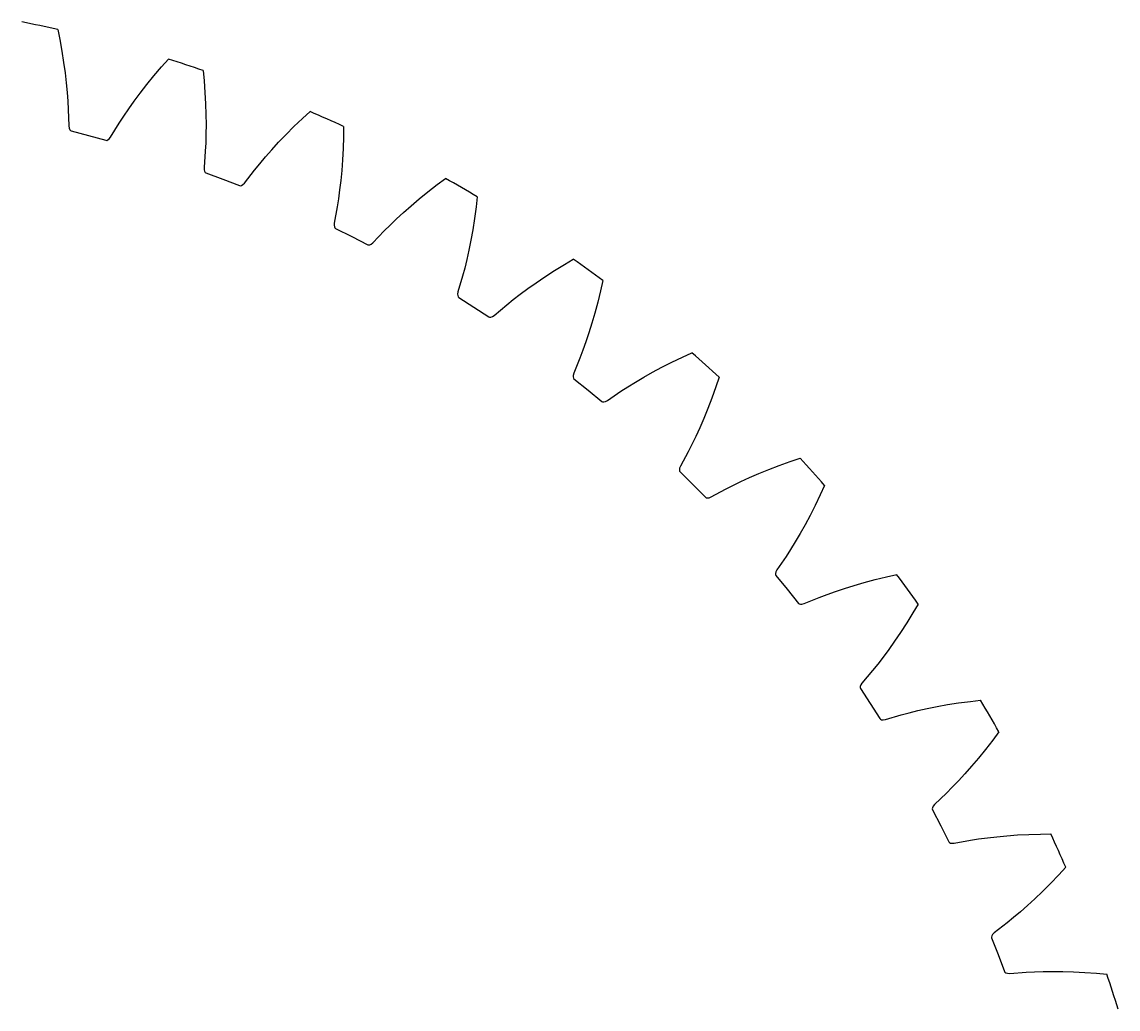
# Model space of a CAD drawing. Extents: x -31 to 42.8, y -31 to 31.
# Drawn here: x 6.06 to 29.6, y 9.21 to 30.4 of the extents above; entities that cross this region are included whole.
import ezdxf

# ---------------------------------------------------------------- set-up
doc = ezdxf.new("R2010")
doc.units = 0

msp = doc.modelspace()

# ---------------------------------------------------------------- linework, layer by layer
at = {"layer": 'layer1'}
for p, q in [((6.829, 30.238), (6.873, 30.022)), ((6.873, 30.022), (6.918, 29.772)), ((6.918, 29.772), (6.956, 29.534)), ((6.956, 29.534), (6.987, 29.308)), ((8.895, 29.243), (9.059, 29.436)), ((9.059, 29.436), (9.205, 29.602)), ((6.987, 29.308), (7.012, 29.093)), ((8.743, 29.055), (8.895, 29.243)), ((9.952, 29.359), (9.973, 29.139)), ((7.012, 29.093), (7.032, 28.888)), ((8.603, 28.875), (8.743, 29.055)), ((9.973, 29.139), (9.992, 28.886)), ((7.032, 28.888), (7.046, 28.698)), ((8.474, 28.701), (8.603, 28.875)), ((9.992, 28.886), (10.005, 28.645)), ((7.046, 28.698), (7.055, 28.519)), ((7.055, 28.519), (7.065, 28.168)), ((8.247, 28.376), (8.355, 28.534)), ((8.355, 28.534), (8.474, 28.701)), ((10.005, 28.645), (10.012, 28.417)), ((8.149, 28.226), (8.247, 28.376)), ((10.012, 28.417), (10.015, 28.2)), ((11.903, 28.153), (12.086, 28.328)), ((12.086, 28.328), (12.249, 28.477)), ((7.065, 28.168), (7.073, 28.122)), ((7.073, 28.122), (7.086, 28.088)), ((7.086, 28.088), (7.103, 28.068)), ((7.103, 28.068), (7.119, 28.061)), ((7.119, 28.061), (7.493, 27.964)), ((7.965, 27.927), (8.149, 28.226)), ((10.015, 28.2), (10.013, 27.995)), ((11.732, 27.982), (11.903, 28.153)), ((12.967, 28.158), (12.964, 27.937)), ((7.493, 27.964), (7.866, 27.861)), ((7.866, 27.861), (7.882, 27.859)), ((7.882, 27.859), (7.907, 27.868)), ((7.907, 27.868), (7.935, 27.891)), ((7.935, 27.891), (7.965, 27.927)), ((10.007, 27.804), (9.998, 27.625)), ((10.013, 27.995), (10.007, 27.804)), ((11.427, 27.658), (11.574, 27.817)), ((11.574, 27.817), (11.732, 27.982)), ((12.964, 27.937), (12.957, 27.684)), ((9.998, 27.625), (9.971, 27.275)), ((11.291, 27.504), (11.427, 27.658)), ((12.957, 27.684), (12.944, 27.442)), ((11.055, 27.219), (11.168, 27.358)), ((11.168, 27.358), (11.291, 27.504)), ((12.944, 27.442), (12.928, 27.215)), ((9.971, 27.275), (9.974, 27.228)), ((9.974, 27.228), (9.983, 27.194)), ((9.983, 27.194), (9.998, 27.172)), ((9.998, 27.172), (10.013, 27.163)), ((10.013, 27.163), (10.375, 27.027)), ((10.841, 26.941), (11.055, 27.219)), ((12.928, 27.215), (12.907, 26.999)), ((10.375, 27.027), (10.735, 26.886)), ((10.735, 26.886), (10.751, 26.883)), ((10.751, 26.883), (10.777, 26.889)), ((10.777, 26.889), (10.807, 26.908)), ((10.807, 26.908), (10.841, 26.941)), ((12.907, 26.999), (12.884, 26.795)), ((14.781, 26.754), (14.981, 26.909)), ((14.981, 26.909), (15.159, 27.041)), ((12.858, 26.606), (12.831, 26.429)), ((12.884, 26.795), (12.858, 26.606)), ((14.418, 26.455), (14.593, 26.602)), ((14.593, 26.602), (14.781, 26.754)), ((15.839, 26.648), (15.813, 26.429)), ((12.831, 26.429), (12.767, 26.083)), ((14.256, 26.312), (14.418, 26.455)), ((15.813, 26.429), (15.779, 26.178)), ((13.967, 26.041), (14.105, 26.173)), ((14.105, 26.173), (14.256, 26.312)), ((15.779, 26.178), (15.742, 25.939)), ((12.767, 26.083), (12.766, 26.036)), ((12.766, 26.036), (12.771, 26.001)), ((12.771, 26.001), (12.784, 25.978)), ((12.784, 25.978), (12.797, 25.968)), ((12.797, 25.968), (13.143, 25.795)), ((13.597, 25.66), (13.84, 25.915)), ((13.84, 25.915), (13.967, 26.041)), ((15.742, 25.939), (15.702, 25.714)), ((13.143, 25.795), (13.486, 25.617)), ((13.561, 25.631), (13.597, 25.66)), ((15.702, 25.714), (15.659, 25.502)), ((13.486, 25.617), (13.502, 25.612)), ((13.502, 25.612), (13.529, 25.615)), ((13.529, 25.615), (13.561, 25.631)), ((15.659, 25.502), (15.614, 25.302)), ((15.614, 25.302), (15.569, 25.116)), ((17.496, 25.062), (17.712, 25.196)), ((17.712, 25.196), (17.902, 25.308)), ((15.569, 25.116), (15.523, 24.943)), ((17.293, 24.931), (17.496, 25.062)), ((15.523, 24.943), (15.424, 24.606)), ((16.928, 24.678), (17.105, 24.803)), ((17.105, 24.803), (17.293, 24.931)), ((18.538, 24.847), (18.489, 24.631)), ((15.424, 24.606), (15.417, 24.559)), ((15.417, 24.559), (15.419, 24.524)), ((15.419, 24.524), (15.429, 24.499)), ((15.429, 24.499), (15.442, 24.488)), ((15.442, 24.488), (15.767, 24.28)), ((16.612, 24.439), (16.763, 24.556)), ((16.763, 24.556), (16.928, 24.678)), ((18.489, 24.631), (18.429, 24.385)), ((15.767, 24.28), (16.09, 24.067)), ((16.205, 24.098), (16.473, 24.326)), ((16.473, 24.326), (16.612, 24.439)), ((18.429, 24.385), (18.367, 24.151)), ((16.09, 24.067), (16.105, 24.06)), ((16.105, 24.06), (16.132, 24.061)), ((16.132, 24.061), (16.165, 24.074)), ((16.165, 24.074), (16.205, 24.098)), ((18.367, 24.151), (18.303, 23.932)), ((18.303, 23.932), (18.239, 23.725)), ((18.239, 23.725), (18.174, 23.531)), ((18.109, 23.351), (18.045, 23.184)), ((18.174, 23.531), (18.109, 23.351)), ((18.045, 23.184), (17.911, 22.859)), ((19.805, 22.987), (20.02, 23.096)), ((20.02, 23.096), (20.248, 23.206)), ((20.248, 23.206), (20.449, 23.298)), ((17.911, 22.859), (17.9, 22.813)), ((19.415, 22.773), (19.604, 22.879)), ((19.604, 22.879), (19.805, 22.987)), ((17.9, 22.813), (17.898, 22.778)), ((17.898, 22.778), (17.905, 22.752)), ((17.905, 22.752), (17.917, 22.74)), ((17.917, 22.74), (18.219, 22.498)), ((19.076, 22.568), (19.238, 22.669)), ((19.238, 22.669), (19.415, 22.773)), ((21.033, 22.773), (20.963, 22.563)), ((18.219, 22.498), (18.518, 22.253)), ((18.635, 22.272), (18.925, 22.471)), ((18.925, 22.471), (19.076, 22.568)), ((20.963, 22.563), (20.877, 22.325)), ((18.518, 22.253), (18.532, 22.245)), ((18.532, 22.245), (18.559, 22.243)), ((18.559, 22.243), (18.593, 22.252)), ((18.593, 22.252), (18.635, 22.272)), ((20.877, 22.325), (20.791, 22.099)), ((20.791, 22.099), (20.705, 21.888)), ((20.619, 21.689), (20.534, 21.502)), ((20.705, 21.888), (20.619, 21.689)), ((20.534, 21.502), (20.451, 21.33)), ((20.451, 21.33), (20.369, 21.17)), ((20.369, 21.17), (20.203, 20.861)), ((22.325, 20.877), (22.563, 20.963)), ((22.563, 20.963), (22.773, 21.033)), ((20.186, 20.817), (20.181, 20.782)), ((20.181, 20.782), (20.186, 20.756)), ((20.203, 20.861), (20.186, 20.817)), ((20.186, 20.756), (20.196, 20.742)), ((20.196, 20.742), (20.471, 20.471)), ((21.888, 20.705), (22.099, 20.791)), ((22.099, 20.791), (22.325, 20.877)), ((21.33, 20.451), (21.502, 20.534)), ((21.502, 20.534), (21.689, 20.619)), ((21.689, 20.619), (21.888, 20.705)), ((20.471, 20.471), (20.742, 20.196)), ((20.861, 20.203), (21.17, 20.369)), ((21.17, 20.369), (21.33, 20.451)), ((23.206, 20.248), (23.096, 20.02)), ((23.298, 20.449), (23.206, 20.248)), ((20.742, 20.196), (20.756, 20.186)), ((20.756, 20.186), (20.782, 20.181)), ((20.782, 20.181), (20.817, 20.186)), ((20.817, 20.186), (20.861, 20.203)), ((23.096, 20.02), (22.987, 19.805)), ((22.987, 19.805), (22.879, 19.604)), ((22.879, 19.604), (22.773, 19.415)), ((22.773, 19.415), (22.669, 19.238)), ((22.568, 19.076), (22.471, 18.925)), ((22.669, 19.238), (22.568, 19.076)), ((22.471, 18.925), (22.272, 18.635)), ((22.272, 18.635), (22.252, 18.593)), ((22.252, 18.593), (22.243, 18.559)), ((22.243, 18.559), (22.245, 18.532)), ((22.245, 18.532), (22.253, 18.518)), ((22.253, 18.518), (22.498, 18.219)), ((23.932, 18.303), (24.151, 18.367)), ((24.151, 18.367), (24.385, 18.429)), ((24.385, 18.429), (24.631, 18.489)), ((24.631, 18.489), (24.847, 18.538)), ((22.498, 18.219), (22.74, 17.917)), ((23.351, 18.109), (23.531, 18.174)), ((23.531, 18.174), (23.725, 18.239)), ((23.725, 18.239), (23.932, 18.303)), ((22.74, 17.917), (22.752, 17.905)), ((22.752, 17.905), (22.778, 17.898)), ((22.778, 17.898), (22.813, 17.9)), ((22.813, 17.9), (22.859, 17.911)), ((22.859, 17.911), (23.184, 18.045)), ((23.184, 18.045), (23.351, 18.109)), ((25.308, 17.902), (25.196, 17.712)), ((25.196, 17.712), (25.062, 17.496)), ((25.062, 17.496), (24.931, 17.293)), ((24.931, 17.293), (24.803, 17.105)), ((24.803, 17.105), (24.678, 16.928)), ((24.556, 16.763), (24.439, 16.612)), ((24.678, 16.928), (24.556, 16.763)), ((24.439, 16.612), (24.326, 16.473)), ((24.326, 16.473), (24.098, 16.205)), ((24.061, 16.132), (24.06, 16.105)), ((24.06, 16.105), (24.067, 16.09)), ((24.074, 16.165), (24.061, 16.132)), ((24.067, 16.09), (24.28, 15.767)), ((24.098, 16.205), (24.074, 16.165)), ((25.939, 15.742), (26.178, 15.779)), ((26.178, 15.779), (26.429, 15.813)), ((26.429, 15.813), (26.648, 15.839)), ((24.28, 15.767), (24.488, 15.442)), ((24.943, 15.523), (25.116, 15.569)), ((25.116, 15.569), (25.302, 15.614)), ((25.302, 15.614), (25.502, 15.659)), ((25.502, 15.659), (25.714, 15.702)), ((25.714, 15.702), (25.939, 15.742)), ((24.488, 15.442), (24.499, 15.429)), ((24.499, 15.429), (24.524, 15.419)), ((24.524, 15.419), (24.559, 15.417)), ((24.559, 15.417), (24.606, 15.424)), ((24.606, 15.424), (24.943, 15.523)), ((27.041, 15.159), (26.909, 14.981)), ((26.909, 14.981), (26.754, 14.781)), ((26.754, 14.781), (26.602, 14.593)), ((26.455, 14.418), (26.312, 14.256)), ((26.602, 14.593), (26.455, 14.418)), ((26.312, 14.256), (26.173, 14.105)), ((26.041, 13.967), (25.915, 13.84)), ((26.173, 14.105), (26.041, 13.967)), ((25.915, 13.84), (25.66, 13.597)), ((25.615, 13.529), (25.612, 13.502)), ((25.612, 13.502), (25.617, 13.486)), ((25.631, 13.561), (25.615, 13.529)), ((25.617, 13.486), (25.795, 13.143)), ((25.66, 13.597), (25.631, 13.561)), ((25.795, 13.143), (25.968, 12.797)), ((27.442, 12.944), (27.684, 12.957)), ((27.684, 12.957), (27.937, 12.964)), ((27.937, 12.964), (28.158, 12.967)), ((25.968, 12.797), (25.978, 12.784)), ((25.978, 12.784), (26.001, 12.771)), ((26.001, 12.771), (26.036, 12.766)), ((26.036, 12.766), (26.083, 12.767)), ((26.083, 12.767), (26.429, 12.831)), ((26.429, 12.831), (26.606, 12.858)), ((26.606, 12.858), (26.795, 12.884)), ((26.795, 12.884), (26.999, 12.907)), ((26.999, 12.907), (27.215, 12.928)), ((27.215, 12.928), (27.442, 12.944)), ((28.477, 12.249), (28.328, 12.086)), ((28.328, 12.086), (28.153, 11.903)), ((28.153, 11.903), (27.982, 11.732)), ((27.817, 11.574), (27.658, 11.427)), ((27.982, 11.732), (27.817, 11.574)), ((27.658, 11.427), (27.504, 11.291)), ((27.358, 11.168), (27.219, 11.055)), ((27.504, 11.291), (27.358, 11.168)), ((26.941, 10.841), (26.908, 10.807)), ((27.219, 11.055), (26.941, 10.841)), ((26.889, 10.777), (26.883, 10.751)), ((26.883, 10.751), (26.886, 10.735)), ((26.886, 10.735), (27.027, 10.375)), ((26.908, 10.807), (26.889, 10.777)), ((27.027, 10.375), (27.163, 10.013)), ((27.163, 10.013), (27.172, 9.998)), ((27.172, 9.998), (27.194, 9.983)), ((27.194, 9.983), (27.228, 9.974)), ((27.228, 9.974), (27.275, 9.971)), ((27.275, 9.971), (27.625, 9.998)), ((27.625, 9.998), (27.804, 10.007)), ((27.804, 10.007), (27.995, 10.013)), ((27.995, 10.013), (28.2, 10.015)), ((28.2, 10.015), (28.417, 10.012)), ((28.417, 10.012), (28.645, 10.005)), ((28.645, 10.005), (28.886, 9.992)), ((28.886, 9.992), (29.139, 9.973)), ((29.139, 9.973), (29.359, 9.952))]:
    msp.add_line(p, q, dxfattribs=at)
for start, end in [(77.274, 78.726), (71.274, 72.726), (65.274, 66.726), (59.274, 60.726), (53.274, 54.726), (47.274, 48.726), (41.274, 42.726), (35.274, 36.726), (29.274, 30.726), (23.274, 24.726), (17.274, 18.726)]:
    msp.add_arc((0, 0), 31, start, end, dxfattribs=at)
at = {"layer": 'layer3'}
for p, q in [((6.829, 30.238), (6.873, 30.022)), ((6.873, 30.022), (6.918, 29.772)), ((6.918, 29.772), (6.956, 29.534)), ((6.956, 29.534), (6.987, 29.308)), ((8.895, 29.243), (9.059, 29.436)), ((9.059, 29.436), (9.205, 29.602)), ((6.987, 29.308), (7.012, 29.093)), ((8.743, 29.055), (8.895, 29.243)), ((9.952, 29.359), (9.973, 29.139)), ((7.012, 29.093), (7.032, 28.888)), ((8.603, 28.875), (8.743, 29.055)), ((9.973, 29.139), (9.992, 28.886)), ((7.032, 28.888), (7.046, 28.698)), ((8.474, 28.701), (8.603, 28.875)), ((9.992, 28.886), (10.005, 28.645)), ((7.046, 28.698), (7.055, 28.519)), ((7.055, 28.519), (7.065, 28.168)), ((8.247, 28.376), (8.355, 28.534)), ((8.355, 28.534), (8.474, 28.701)), ((10.005, 28.645), (10.012, 28.417)), ((8.149, 28.226), (8.247, 28.376)), ((10.012, 28.417), (10.015, 28.2)), ((11.903, 28.153), (12.086, 28.328)), ((12.086, 28.328), (12.249, 28.477)), ((7.065, 28.168), (7.073, 28.122)), ((7.073, 28.122), (7.086, 28.088)), ((7.086, 28.088), (7.103, 28.068)), ((7.103, 28.068), (7.119, 28.061)), ((7.119, 28.061), (7.493, 27.964)), ((7.965, 27.927), (8.149, 28.226)), ((10.015, 28.2), (10.013, 27.995)), ((11.732, 27.982), (11.903, 28.153)), ((12.967, 28.158), (12.964, 27.937)), ((7.493, 27.964), (7.866, 27.861)), ((7.866, 27.861), (7.882, 27.859)), ((7.882, 27.859), (7.907, 27.868)), ((7.907, 27.868), (7.935, 27.891)), ((7.935, 27.891), (7.965, 27.927)), ((10.007, 27.804), (9.998, 27.625)), ((10.013, 27.995), (10.007, 27.804)), ((11.427, 27.658), (11.574, 27.817)), ((11.574, 27.817), (11.732, 27.982)), ((12.964, 27.937), (12.957, 27.684)), ((9.998, 27.625), (9.971, 27.275)), ((11.291, 27.504), (11.427, 27.658)), ((12.957, 27.684), (12.944, 27.442)), ((11.055, 27.219), (11.168, 27.358)), ((11.168, 27.358), (11.291, 27.504)), ((12.944, 27.442), (12.928, 27.215)), ((9.971, 27.275), (9.974, 27.228)), ((9.974, 27.228), (9.983, 27.194)), ((9.983, 27.194), (9.998, 27.172)), ((9.998, 27.172), (10.013, 27.163)), ((10.013, 27.163), (10.375, 27.027)), ((10.841, 26.941), (11.055, 27.219)), ((12.928, 27.215), (12.907, 26.999)), ((10.375, 27.027), (10.735, 26.886)), ((10.735, 26.886), (10.751, 26.883)), ((10.751, 26.883), (10.777, 26.889)), ((10.777, 26.889), (10.807, 26.908)), ((10.807, 26.908), (10.841, 26.941)), ((12.907, 26.999), (12.884, 26.795)), ((14.781, 26.754), (14.981, 26.909)), ((14.981, 26.909), (15.159, 27.041)), ((12.858, 26.606), (12.831, 26.429)), ((12.884, 26.795), (12.858, 26.606)), ((14.418, 26.455), (14.593, 26.602)), ((14.593, 26.602), (14.781, 26.754)), ((15.839, 26.648), (15.813, 26.429)), ((12.831, 26.429), (12.767, 26.083)), ((14.256, 26.312), (14.418, 26.455)), ((15.813, 26.429), (15.779, 26.178)), ((13.967, 26.041), (14.105, 26.173)), ((14.105, 26.173), (14.256, 26.312)), ((15.779, 26.178), (15.742, 25.939)), ((12.767, 26.083), (12.766, 26.036)), ((12.766, 26.036), (12.771, 26.001)), ((12.771, 26.001), (12.784, 25.978)), ((12.784, 25.978), (12.797, 25.968)), ((12.797, 25.968), (13.143, 25.795)), ((13.597, 25.66), (13.84, 25.915)), ((13.84, 25.915), (13.967, 26.041)), ((15.742, 25.939), (15.702, 25.714)), ((13.143, 25.795), (13.486, 25.617)), ((13.561, 25.631), (13.597, 25.66)), ((15.702, 25.714), (15.659, 25.502)), ((13.486, 25.617), (13.502, 25.612)), ((13.502, 25.612), (13.529, 25.615)), ((13.529, 25.615), (13.561, 25.631)), ((15.659, 25.502), (15.614, 25.302)), ((15.614, 25.302), (15.569, 25.116)), ((17.496, 25.062), (17.712, 25.196)), ((17.712, 25.196), (17.902, 25.308)), ((15.569, 25.116), (15.523, 24.943)), ((17.293, 24.931), (17.496, 25.062)), ((15.523, 24.943), (15.424, 24.606)), ((16.928, 24.678), (17.105, 24.803)), ((17.105, 24.803), (17.293, 24.931)), ((18.538, 24.847), (18.489, 24.631)), ((15.424, 24.606), (15.417, 24.559)), ((15.417, 24.559), (15.419, 24.524)), ((15.419, 24.524), (15.429, 24.499)), ((15.429, 24.499), (15.442, 24.488)), ((15.442, 24.488), (15.767, 24.28)), ((16.612, 24.439), (16.763, 24.556)), ((16.763, 24.556), (16.928, 24.678)), ((18.489, 24.631), (18.429, 24.385)), ((15.767, 24.28), (16.09, 24.067)), ((16.205, 24.098), (16.473, 24.326)), ((16.473, 24.326), (16.612, 24.439)), ((18.429, 24.385), (18.367, 24.151)), ((16.09, 24.067), (16.105, 24.06)), ((16.105, 24.06), (16.132, 24.061)), ((16.132, 24.061), (16.165, 24.074)), ((16.165, 24.074), (16.205, 24.098)), ((18.367, 24.151), (18.303, 23.932)), ((18.303, 23.932), (18.239, 23.725)), ((18.239, 23.725), (18.174, 23.531)), ((18.109, 23.351), (18.045, 23.184)), ((18.174, 23.531), (18.109, 23.351)), ((18.045, 23.184), (17.911, 22.859)), ((19.805, 22.987), (20.02, 23.096)), ((20.02, 23.096), (20.248, 23.206)), ((20.248, 23.206), (20.449, 23.298)), ((17.911, 22.859), (17.9, 22.813)), ((19.415, 22.773), (19.604, 22.879)), ((19.604, 22.879), (19.805, 22.987)), ((17.9, 22.813), (17.898, 22.778)), ((17.898, 22.778), (17.905, 22.752)), ((17.905, 22.752), (17.917, 22.74)), ((17.917, 22.74), (18.219, 22.498)), ((19.076, 22.568), (19.238, 22.669)), ((19.238, 22.669), (19.415, 22.773)), ((21.033, 22.773), (20.963, 22.563)), ((18.219, 22.498), (18.518, 22.253)), ((18.635, 22.272), (18.925, 22.471)), ((18.925, 22.471), (19.076, 22.568)), ((20.963, 22.563), (20.877, 22.325)), ((18.518, 22.253), (18.532, 22.245)), ((18.532, 22.245), (18.559, 22.243)), ((18.559, 22.243), (18.593, 22.252)), ((18.593, 22.252), (18.635, 22.272)), ((20.877, 22.325), (20.791, 22.099)), ((20.791, 22.099), (20.705, 21.888)), ((20.619, 21.689), (20.534, 21.502)), ((20.705, 21.888), (20.619, 21.689)), ((20.534, 21.502), (20.451, 21.33)), ((20.451, 21.33), (20.369, 21.17)), ((20.369, 21.17), (20.203, 20.861)), ((22.325, 20.877), (22.563, 20.963)), ((22.563, 20.963), (22.773, 21.033)), ((20.186, 20.817), (20.181, 20.782)), ((20.181, 20.782), (20.186, 20.756)), ((20.203, 20.861), (20.186, 20.817)), ((20.186, 20.756), (20.196, 20.742)), ((20.196, 20.742), (20.471, 20.471)), ((21.888, 20.705), (22.099, 20.791)), ((22.099, 20.791), (22.325, 20.877)), ((21.33, 20.451), (21.502, 20.534)), ((21.502, 20.534), (21.689, 20.619)), ((21.689, 20.619), (21.888, 20.705)), ((20.471, 20.471), (20.742, 20.196)), ((20.861, 20.203), (21.17, 20.369)), ((21.17, 20.369), (21.33, 20.451)), ((23.206, 20.248), (23.096, 20.02)), ((23.298, 20.449), (23.206, 20.248)), ((20.742, 20.196), (20.756, 20.186)), ((20.756, 20.186), (20.782, 20.181)), ((20.782, 20.181), (20.817, 20.186)), ((20.817, 20.186), (20.861, 20.203)), ((23.096, 20.02), (22.987, 19.805)), ((22.987, 19.805), (22.879, 19.604)), ((22.879, 19.604), (22.773, 19.415)), ((22.773, 19.415), (22.669, 19.238)), ((22.568, 19.076), (22.471, 18.925)), ((22.669, 19.238), (22.568, 19.076)), ((22.471, 18.925), (22.272, 18.635)), ((22.272, 18.635), (22.252, 18.593)), ((22.252, 18.593), (22.243, 18.559)), ((22.243, 18.559), (22.245, 18.532)), ((22.245, 18.532), (22.253, 18.518)), ((22.253, 18.518), (22.498, 18.219)), ((23.932, 18.303), (24.151, 18.367)), ((24.151, 18.367), (24.385, 18.429)), ((24.385, 18.429), (24.631, 18.489)), ((24.631, 18.489), (24.847, 18.538)), ((22.498, 18.219), (22.74, 17.917)), ((23.351, 18.109), (23.531, 18.174)), ((23.531, 18.174), (23.725, 18.239)), ((23.725, 18.239), (23.932, 18.303)), ((22.74, 17.917), (22.752, 17.905)), ((22.752, 17.905), (22.778, 17.898)), ((22.778, 17.898), (22.813, 17.9)), ((22.813, 17.9), (22.859, 17.911)), ((22.859, 17.911), (23.184, 18.045)), ((23.184, 18.045), (23.351, 18.109)), ((25.308, 17.902), (25.196, 17.712)), ((25.196, 17.712), (25.062, 17.496)), ((25.062, 17.496), (24.931, 17.293)), ((24.931, 17.293), (24.803, 17.105)), ((24.803, 17.105), (24.678, 16.928)), ((24.556, 16.763), (24.439, 16.612)), ((24.678, 16.928), (24.556, 16.763)), ((24.439, 16.612), (24.326, 16.473)), ((24.326, 16.473), (24.098, 16.205)), ((24.061, 16.132), (24.06, 16.105)), ((24.06, 16.105), (24.067, 16.09)), ((24.074, 16.165), (24.061, 16.132)), ((24.067, 16.09), (24.28, 15.767)), ((24.098, 16.205), (24.074, 16.165)), ((25.939, 15.742), (26.178, 15.779)), ((26.178, 15.779), (26.429, 15.813)), ((26.429, 15.813), (26.648, 15.839)), ((24.28, 15.767), (24.488, 15.442)), ((24.943, 15.523), (25.116, 15.569)), ((25.116, 15.569), (25.302, 15.614)), ((25.302, 15.614), (25.502, 15.659)), ((25.502, 15.659), (25.714, 15.702)), ((25.714, 15.702), (25.939, 15.742)), ((24.488, 15.442), (24.499, 15.429)), ((24.499, 15.429), (24.524, 15.419)), ((24.524, 15.419), (24.559, 15.417)), ((24.559, 15.417), (24.606, 15.424)), ((24.606, 15.424), (24.943, 15.523)), ((27.041, 15.159), (26.909, 14.981)), ((26.909, 14.981), (26.754, 14.781)), ((26.754, 14.781), (26.602, 14.593)), ((26.455, 14.418), (26.312, 14.256)), ((26.602, 14.593), (26.455, 14.418)), ((26.312, 14.256), (26.173, 14.105)), ((26.041, 13.967), (25.915, 13.84)), ((26.173, 14.105), (26.041, 13.967)), ((25.915, 13.84), (25.66, 13.597)), ((25.615, 13.529), (25.612, 13.502)), ((25.612, 13.502), (25.617, 13.486)), ((25.631, 13.561), (25.615, 13.529)), ((25.617, 13.486), (25.795, 13.143)), ((25.66, 13.597), (25.631, 13.561)), ((25.795, 13.143), (25.968, 12.797)), ((27.442, 12.944), (27.684, 12.957)), ((27.684, 12.957), (27.937, 12.964)), ((27.937, 12.964), (28.158, 12.967)), ((25.968, 12.797), (25.978, 12.784)), ((25.978, 12.784), (26.001, 12.771)), ((26.001, 12.771), (26.036, 12.766)), ((26.036, 12.766), (26.083, 12.767)), ((26.083, 12.767), (26.429, 12.831)), ((26.429, 12.831), (26.606, 12.858)), ((26.606, 12.858), (26.795, 12.884)), ((26.795, 12.884), (26.999, 12.907)), ((26.999, 12.907), (27.215, 12.928)), ((27.215, 12.928), (27.442, 12.944)), ((28.477, 12.249), (28.328, 12.086)), ((28.328, 12.086), (28.153, 11.903)), ((28.153, 11.903), (27.982, 11.732)), ((27.817, 11.574), (27.658, 11.427)), ((27.982, 11.732), (27.817, 11.574)), ((27.658, 11.427), (27.504, 11.291)), ((27.358, 11.168), (27.219, 11.055)), ((27.504, 11.291), (27.358, 11.168)), ((26.941, 10.841), (26.908, 10.807)), ((27.219, 11.055), (26.941, 10.841)), ((26.889, 10.777), (26.883, 10.751)), ((26.883, 10.751), (26.886, 10.735)), ((26.886, 10.735), (27.027, 10.375)), ((26.908, 10.807), (26.889, 10.777)), ((27.027, 10.375), (27.163, 10.013)), ((27.163, 10.013), (27.172, 9.998)), ((27.172, 9.998), (27.194, 9.983)), ((27.194, 9.983), (27.228, 9.974)), ((27.228, 9.974), (27.275, 9.971)), ((27.275, 9.971), (27.625, 9.998)), ((27.625, 9.998), (27.804, 10.007)), ((27.804, 10.007), (27.995, 10.013)), ((27.995, 10.013), (28.2, 10.015)), ((28.2, 10.015), (28.417, 10.012)), ((28.417, 10.012), (28.645, 10.005)), ((28.645, 10.005), (28.886, 9.992)), ((28.886, 9.992), (29.139, 9.973)), ((29.139, 9.973), (29.359, 9.952))]:
    msp.add_line(p, q, dxfattribs=at)
for start, end in [(77.274, 78.726), (71.274, 72.726), (65.274, 66.726), (59.274, 60.726), (53.274, 54.726), (47.274, 48.726), (41.274, 42.726), (35.274, 36.726), (29.274, 30.726), (23.274, 24.726), (17.274, 18.726)]:
    msp.add_arc((0, 0), 31, start, end, dxfattribs=at)

doc.saveas('drawing.dxf')
